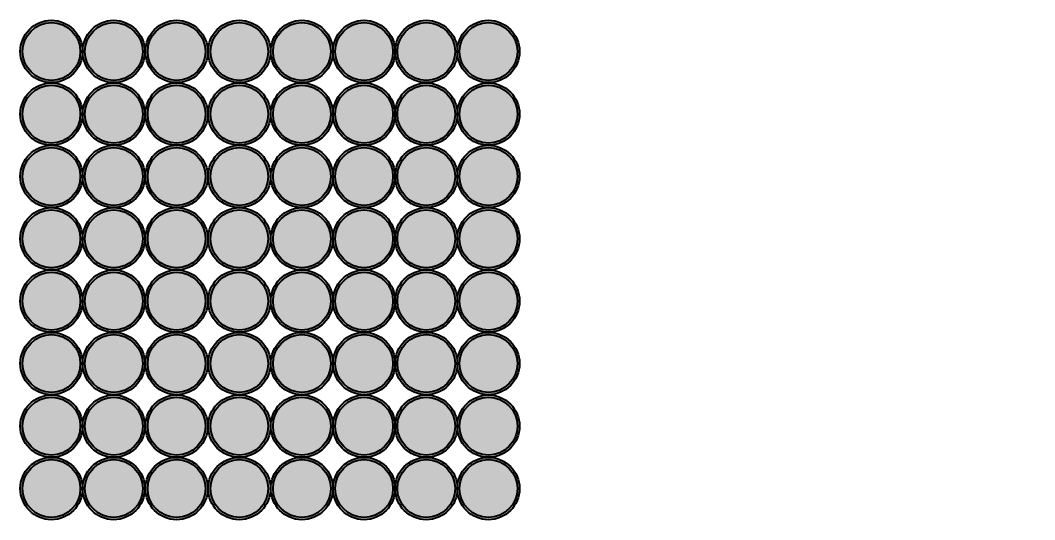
# Model space of a CAD drawing. Header units: inches. Extents: x 443 to 1254, y 273 to 817.
# Drawn here: x 697.2 to 753.2, y 674.1 to 701.7 of the extents above; entities that cross this region are included whole.
import ezdxf

# ---------------------------------------------------------------- set-up
doc = ezdxf.new("R2010")
doc.units = ezdxf.units.IN
doc.header["$MEASUREMENT"] = 0
doc.styles.get("Standard").update_dxf_attribs({"font": 'arial.ttf'})
doc.dimstyles.new('Annotative', dxfattribs={"dimscale": 0, "dimtxt": 25, "dimasz": 15, "dimexe": 0.18, "dimexo": 0.0625, "dimgap": 0.09, "dimtad": 0, "dimtih": 1, "dimtoh": 1, "dimdec": 4, "dimzin": 0, "dimdsep": 46, "dimtxsty": 'Standard', "dimcen": 0.09, "dimclrd": 1, "dimclre": 1, "dimclrt": 1, "dimadec": 0, "dimazin": 0, "dimtfac": 1, "dimtdec": 4, "dimtofl": 0, "dimtmove": 0, "dimatfit": 3, "dimfxl": 1, "dimtfillclr": 1, "dimtolj": 1, "dimtzin": 0, "dimarcsym": 0})

# ---------------------------------------------------------------- blocks, each defined once
blk = doc.blocks.new('*D8')
at = {"color": 1, "lineweight": -2, "transparency": 16777216}
for p, q in [((723.073, 770.533), (852.172, 770.533)), ((851.992, 755.533), (851.992, 676.6)), ((851.992, 571.942), (851.992, 650.875)), ((723.073, 556.942), (852.172, 556.942))]:
    blk.add_line(p, q, dxfattribs=at)
at = {"color": 1, "transparency": 16777216}
for points in [[(849.492, 755.533), (854.492, 755.533), (851.992, 770.533)], [(849.492, 571.942), (854.492, 571.942), (851.992, 556.942)]]:
    blk.add_solid(points, dxfattribs=at)
at = {"layer": 'Defpoints', "color": 0, "transparency": 16777216}
for p in [(723.011, 770.533), (723.011, 556.942), (851.992, 556.942)]:
    blk.add_point(p, dxfattribs=at)
at = {"color": 1, "transparency": 16777216, "insert": (851.992, 663.738), "char_height": 25, "attachment_point": 5}
blk.add_mtext('\\A1;213.5911', dxfattribs=at)

msp = doc.modelspace()

# ---------------------------------------------------------------- hatches: boundary and pattern name
h = msp.add_hatch(color=256)
h.dxf.hatch_style = 1
h.set_gradient(color1=(41, 49, 137), color2=(19, 103, 52), tint=1, name='INVCURVED')
h.paths.add_polyline_path([(697.15414, 699.9363, 1), (700.59414, 699.9363, 1)])
h.paths.add_polyline_path([(700.46914, 699.9363, -1), (697.27914, 699.9363, -1)], flags=16)
h = msp.add_hatch(color=256)
h.dxf.hatch_style = 1
h.set_gradient(color1=(242, 103, 34), color2=(248, 153, 30), tint=1)
h.paths.add_polyline_path([(700.46914, 699.9363, 1), (697.27914, 699.9363, 1)])
h = msp.add_hatch(color=256)
h.dxf.hatch_style = 1
h.set_gradient(color1=(41, 49, 137), color2=(19, 103, 52), tint=1, name='INVCURVED')
h.paths.add_polyline_path([(700.59787, 699.9363, 1), (704.03787, 699.9363, 1)])
h.paths.add_polyline_path([(703.91287, 699.9363, -1), (700.72287, 699.9363, -1)], flags=16)
h = msp.add_hatch(color=256)
h.dxf.hatch_style = 1
h.set_gradient(color1=(242, 103, 34), color2=(248, 153, 30), tint=1)
h.paths.add_polyline_path([(703.91287, 699.9363, 1), (700.72287, 699.9363, 1)])
h = msp.add_hatch(color=256)
h.dxf.hatch_style = 1
h.set_gradient(color1=(41, 49, 137), color2=(19, 103, 52), tint=1, name='INVCURVED')
h.paths.add_polyline_path([(704.06642, 699.9363, 1), (707.50642, 699.9363, 1)])
h.paths.add_polyline_path([(707.38142, 699.9363, -1), (704.19142, 699.9363, -1)], flags=16)
h = msp.add_hatch(color=256)
h.dxf.hatch_style = 1
h.set_gradient(color1=(242, 103, 34), color2=(248, 153, 30), tint=1)
h.paths.add_polyline_path([(707.38142, 699.9363, 1), (704.19142, 699.9363, 1)])
h = msp.add_hatch(color=256)
h.dxf.hatch_style = 1
h.set_gradient(color1=(41, 49, 137), color2=(19, 103, 52), tint=1, name='INVCURVED')
h.paths.add_polyline_path([(707.53261, 699.9363, 1), (710.97261, 699.9363, 1)])
h.paths.add_polyline_path([(710.84761, 699.9363, -1), (707.65761, 699.9363, -1)], flags=16)
h = msp.add_hatch(color=256)
h.dxf.hatch_style = 1
h.set_gradient(color1=(242, 103, 34), color2=(248, 153, 30), tint=1)
h.paths.add_polyline_path([(710.84761, 699.9363, 1), (707.65761, 699.9363, 1)])
h = msp.add_hatch(color=256)
h.dxf.hatch_style = 1
h.set_gradient(color1=(41, 49, 137), color2=(19, 103, 52), tint=1, name='INVCURVED')
h.paths.add_polyline_path([(710.98655, 699.9363, 1), (714.42655, 699.9363, 1)])
h.paths.add_polyline_path([(714.30155, 699.9363, -1), (711.11155, 699.9363, -1)], flags=16)
h = msp.add_hatch(color=256)
h.dxf.hatch_style = 1
h.set_gradient(color1=(242, 103, 34), color2=(248, 153, 30), tint=1)
h.paths.add_polyline_path([(714.30155, 699.9363, 1), (711.11155, 699.9363, 1)])
h = msp.add_hatch(color=256)
h.dxf.hatch_style = 1
h.set_gradient(color1=(41, 49, 137), color2=(19, 103, 52), tint=1, name='INVCURVED')
h.paths.add_polyline_path([(714.42131, 699.9363, 1), (717.86131, 699.9363, 1)])
h.paths.add_polyline_path([(717.73631, 699.9363, -1), (714.54631, 699.9363, -1)], flags=16)
h = msp.add_hatch(color=256)
h.dxf.hatch_style = 1
h.set_gradient(color1=(242, 103, 34), color2=(248, 153, 30), tint=1)
h.paths.add_polyline_path([(717.73631, 699.9363, 1), (714.54631, 699.9363, 1)])
h = msp.add_hatch(color=256)
h.dxf.hatch_style = 1
h.set_gradient(color1=(41, 49, 137), color2=(19, 103, 52), tint=1, name='INVCURVED')
h.paths.add_polyline_path([(717.85608, 699.9363, 1), (721.29608, 699.9363, 1)])
h.paths.add_polyline_path([(721.17108, 699.9363, -1), (717.98108, 699.9363, -1)], flags=16)
h = msp.add_hatch(color=256)
h.dxf.hatch_style = 1
h.set_gradient(color1=(242, 103, 34), color2=(248, 153, 30), tint=1)
h.paths.add_polyline_path([(721.17108, 699.9363, 1), (717.98108, 699.9363, 1)])
h = msp.add_hatch(color=256)
h.dxf.hatch_style = 1
h.set_gradient(color1=(41, 49, 137), color2=(19, 103, 52), tint=1, name='INVCURVED')
h.paths.add_polyline_path([(721.29067, 699.9363, 1), (724.73067, 699.9363, 1)])
h.paths.add_polyline_path([(724.60567, 699.9363, -1), (721.41567, 699.9363, -1)], flags=16)
h = msp.add_hatch(color=256)
h.dxf.hatch_style = 1
h.set_gradient(color1=(242, 103, 34), color2=(248, 153, 30), tint=1)
h.paths.add_polyline_path([(724.60567, 699.9363, 1), (721.41567, 699.9363, 1)])
h = msp.add_hatch(color=256)
h.dxf.hatch_style = 1
h.set_gradient(color1=(41, 49, 137), color2=(19, 103, 52), tint=1, name='INVCURVED')
h.paths.add_polyline_path([(697.15414, 696.47895, 1), (700.59414, 696.47895, 1)])
h.paths.add_polyline_path([(700.46914, 696.47895, -1), (697.27914, 696.47895, -1)], flags=16)
h = msp.add_hatch(color=256)
h.dxf.hatch_style = 1
h.set_gradient(color1=(242, 103, 34), color2=(248, 153, 30), tint=1)
h.paths.add_polyline_path([(700.46914, 696.47895, 1), (697.27914, 696.47895, 1)])
h = msp.add_hatch(color=256)
h.dxf.hatch_style = 1
h.set_gradient(color1=(41, 49, 137), color2=(19, 103, 52), tint=1, name='INVCURVED')
h.paths.add_polyline_path([(700.59787, 696.47895, 1), (704.03787, 696.47895, 1)])
h.paths.add_polyline_path([(703.91287, 696.47895, -1), (700.72287, 696.47895, -1)], flags=16)
h = msp.add_hatch(color=256)
h.dxf.hatch_style = 1
h.set_gradient(color1=(242, 103, 34), color2=(248, 153, 30), tint=1)
h.paths.add_polyline_path([(703.91287, 696.47895, 1), (700.72287, 696.47895, 1)])
h = msp.add_hatch(color=256)
h.dxf.hatch_style = 1
h.set_gradient(color1=(41, 49, 137), color2=(19, 103, 52), tint=1, name='INVCURVED')
h.paths.add_polyline_path([(704.06642, 696.47895, 1), (707.50642, 696.47895, 1)])
h.paths.add_polyline_path([(707.38142, 696.47895, -1), (704.19142, 696.47895, -1)], flags=16)
h = msp.add_hatch(color=256)
h.dxf.hatch_style = 1
h.set_gradient(color1=(242, 103, 34), color2=(248, 153, 30), tint=1)
h.paths.add_polyline_path([(707.38142, 696.47895, 1), (704.19142, 696.47895, 1)])
h = msp.add_hatch(color=256)
h.dxf.hatch_style = 1
h.set_gradient(color1=(41, 49, 137), color2=(19, 103, 52), tint=1, name='INVCURVED')
h.paths.add_polyline_path([(707.53261, 696.47895, 1), (710.97261, 696.47895, 1)])
h.paths.add_polyline_path([(710.84761, 696.47895, -1), (707.65761, 696.47895, -1)], flags=16)
h = msp.add_hatch(color=256)
h.dxf.hatch_style = 1
h.set_gradient(color1=(242, 103, 34), color2=(248, 153, 30), tint=1)
h.paths.add_polyline_path([(710.84761, 696.47895, 1), (707.65761, 696.47895, 1)])
h = msp.add_hatch(color=256)
h.dxf.hatch_style = 1
h.set_gradient(color1=(41, 49, 137), color2=(19, 103, 52), tint=1, name='INVCURVED')
h.paths.add_polyline_path([(710.98655, 696.47895, 1), (714.42655, 696.47895, 1)])
h.paths.add_polyline_path([(714.30155, 696.47895, -1), (711.11155, 696.47895, -1)], flags=16)
h = msp.add_hatch(color=256)
h.dxf.hatch_style = 1
h.set_gradient(color1=(242, 103, 34), color2=(248, 153, 30), tint=1)
h.paths.add_polyline_path([(714.30155, 696.47895, 1), (711.11155, 696.47895, 1)])
h = msp.add_hatch(color=256)
h.dxf.hatch_style = 1
h.set_gradient(color1=(41, 49, 137), color2=(19, 103, 52), tint=1, name='INVCURVED')
h.paths.add_polyline_path([(714.42131, 696.47895, 1), (717.86131, 696.47895, 1)])
h.paths.add_polyline_path([(717.73631, 696.47895, -1), (714.54631, 696.47895, -1)], flags=16)
h = msp.add_hatch(color=256)
h.dxf.hatch_style = 1
h.set_gradient(color1=(242, 103, 34), color2=(248, 153, 30), tint=1)
h.paths.add_polyline_path([(717.73631, 696.47895, 1), (714.54631, 696.47895, 1)])
h = msp.add_hatch(color=256)
h.dxf.hatch_style = 1
h.set_gradient(color1=(41, 49, 137), color2=(19, 103, 52), tint=1, name='INVCURVED')
h.paths.add_polyline_path([(717.85608, 696.47895, 1), (721.29608, 696.47895, 1)])
h.paths.add_polyline_path([(721.17108, 696.47895, -1), (717.98108, 696.47895, -1)], flags=16)
h = msp.add_hatch(color=256)
h.dxf.hatch_style = 1
h.set_gradient(color1=(242, 103, 34), color2=(248, 153, 30), tint=1)
h.paths.add_polyline_path([(721.17108, 696.47895, 1), (717.98108, 696.47895, 1)])
h = msp.add_hatch(color=256)
h.dxf.hatch_style = 1
h.set_gradient(color1=(41, 49, 137), color2=(19, 103, 52), tint=1, name='INVCURVED')
h.paths.add_polyline_path([(721.29067, 696.47895, 1), (724.73067, 696.47895, 1)])
h.paths.add_polyline_path([(724.60567, 696.47895, -1), (721.41567, 696.47895, -1)], flags=16)
h = msp.add_hatch(color=256)
h.dxf.hatch_style = 1
h.set_gradient(color1=(242, 103, 34), color2=(248, 153, 30), tint=1)
h.paths.add_polyline_path([(724.60567, 696.47895, 1), (721.41567, 696.47895, 1)])
h = msp.add_hatch(color=256)
h.dxf.hatch_style = 1
h.set_gradient(color1=(41, 49, 137), color2=(19, 103, 52), tint=1, name='INVCURVED')
h.paths.add_polyline_path([(697.15414, 693.04038, 1), (700.59414, 693.04038, 1)])
h.paths.add_polyline_path([(700.46914, 693.04038, -1), (697.27914, 693.04038, -1)], flags=16)
h = msp.add_hatch(color=256)
h.dxf.hatch_style = 1
h.set_gradient(color1=(41, 49, 137), color2=(19, 103, 52), tint=1, name='INVCURVED')
h.paths.add_polyline_path([(700.59787, 693.04038, 1), (704.03787, 693.04038, 1)])
h.paths.add_polyline_path([(703.91287, 693.04038, -1), (700.72287, 693.04038, -1)], flags=16)
h = msp.add_hatch(color=256)
h.dxf.hatch_style = 1
h.set_gradient(color1=(41, 49, 137), color2=(19, 103, 52), tint=1, name='INVCURVED')
h.paths.add_polyline_path([(704.06642, 693.04038, 1), (707.50642, 693.04038, 1)])
h.paths.add_polyline_path([(707.38142, 693.04038, -1), (704.19142, 693.04038, -1)], flags=16)
h = msp.add_hatch(color=256)
h.dxf.hatch_style = 1
h.set_gradient(color1=(41, 49, 137), color2=(19, 103, 52), tint=1, name='INVCURVED')
h.paths.add_polyline_path([(707.53261, 693.04038, 1), (710.97261, 693.04038, 1)])
h.paths.add_polyline_path([(710.84761, 693.04038, -1), (707.65761, 693.04038, -1)], flags=16)
h = msp.add_hatch(color=256)
h.dxf.hatch_style = 1
h.set_gradient(color1=(41, 49, 137), color2=(19, 103, 52), tint=1, name='INVCURVED')
h.paths.add_polyline_path([(710.98655, 693.04038, 1), (714.42655, 693.04038, 1)])
h.paths.add_polyline_path([(714.30155, 693.04038, -1), (711.11155, 693.04038, -1)], flags=16)
h = msp.add_hatch(color=256)
h.dxf.hatch_style = 1
h.set_gradient(color1=(41, 49, 137), color2=(19, 103, 52), tint=1, name='INVCURVED')
h.paths.add_polyline_path([(714.42131, 693.04038, 1), (717.86131, 693.04038, 1)])
h.paths.add_polyline_path([(717.73631, 693.04038, -1), (714.54631, 693.04038, -1)], flags=16)
h = msp.add_hatch(color=256)
h.dxf.hatch_style = 1
h.set_gradient(color1=(41, 49, 137), color2=(19, 103, 52), tint=1, name='INVCURVED')
h.paths.add_polyline_path([(717.85608, 693.04038, 1), (721.29608, 693.04038, 1)])
h.paths.add_polyline_path([(721.17108, 693.04038, -1), (717.98108, 693.04038, -1)], flags=16)
h = msp.add_hatch(color=256)
h.dxf.hatch_style = 1
h.set_gradient(color1=(41, 49, 137), color2=(19, 103, 52), tint=1, name='INVCURVED')
h.paths.add_polyline_path([(721.29067, 693.04038, 1), (724.73067, 693.04038, 1)])
h.paths.add_polyline_path([(724.60567, 693.04038, -1), (721.41567, 693.04038, -1)], flags=16)
h = msp.add_hatch(color=256)
h.dxf.hatch_style = 1
h.set_gradient(color1=(242, 103, 34), color2=(248, 153, 30), tint=1)
h.paths.add_polyline_path([(700.46914, 693.04038, 1), (697.27914, 693.04038, 1)])
h = msp.add_hatch(color=256)
h.dxf.hatch_style = 1
h.set_gradient(color1=(242, 103, 34), color2=(248, 153, 30), tint=1)
h.paths.add_polyline_path([(703.91287, 693.04038, 1), (700.72287, 693.04038, 1)])
h = msp.add_hatch(color=256)
h.dxf.hatch_style = 1
h.set_gradient(color1=(242, 103, 34), color2=(248, 153, 30), tint=1)
h.paths.add_polyline_path([(707.38142, 693.04038, 1), (704.19142, 693.04038, 1)])
h = msp.add_hatch(color=256)
h.dxf.hatch_style = 1
h.set_gradient(color1=(242, 103, 34), color2=(248, 153, 30), tint=1)
h.paths.add_polyline_path([(710.84761, 693.04038, 1), (707.65761, 693.04038, 1)])
h = msp.add_hatch(color=256)
h.dxf.hatch_style = 1
h.set_gradient(color1=(242, 103, 34), color2=(248, 153, 30), tint=1)
h.paths.add_polyline_path([(714.30155, 693.04038, 1), (711.11155, 693.04038, 1)])
h = msp.add_hatch(color=256)
h.dxf.hatch_style = 1
h.set_gradient(color1=(242, 103, 34), color2=(248, 153, 30), tint=1)
h.paths.add_polyline_path([(717.73631, 693.04038, 1), (714.54631, 693.04038, 1)])
h = msp.add_hatch(color=256)
h.dxf.hatch_style = 1
h.set_gradient(color1=(242, 103, 34), color2=(248, 153, 30), tint=1)
h.paths.add_polyline_path([(721.17108, 693.04038, 1), (717.98108, 693.04038, 1)])
h = msp.add_hatch(color=256)
h.dxf.hatch_style = 1
h.set_gradient(color1=(242, 103, 34), color2=(248, 153, 30), tint=1)
h.paths.add_polyline_path([(724.60567, 693.04038, 1), (721.41567, 693.04038, 1)])
h = msp.add_hatch(color=256)
h.dxf.hatch_style = 1
h.set_gradient(color1=(41, 49, 137), color2=(19, 103, 52), tint=1, name='INVCURVED')
h.paths.add_polyline_path([(697.15414, 689.59783, 1), (700.59414, 689.59783, 1)])
h.paths.add_polyline_path([(700.46914, 689.59783, -1), (697.27914, 689.59783, -1)], flags=16)
h = msp.add_hatch(color=256)
h.dxf.hatch_style = 1
h.set_gradient(color1=(242, 103, 34), color2=(248, 153, 30), tint=1)
h.paths.add_polyline_path([(700.46914, 689.59783, 1), (697.27914, 689.59783, 1)])
h = msp.add_hatch(color=256)
h.dxf.hatch_style = 1
h.set_gradient(color1=(41, 49, 137), color2=(19, 103, 52), tint=1, name='INVCURVED')
h.paths.add_polyline_path([(700.59787, 689.59783, 1), (704.03787, 689.59783, 1)])
h.paths.add_polyline_path([(703.91287, 689.59783, -1), (700.72287, 689.59783, -1)], flags=16)
h = msp.add_hatch(color=256)
h.dxf.hatch_style = 1
h.set_gradient(color1=(242, 103, 34), color2=(248, 153, 30), tint=1)
h.paths.add_polyline_path([(703.91287, 689.59783, 1), (700.72287, 689.59783, 1)])
h = msp.add_hatch(color=256)
h.dxf.hatch_style = 1
h.set_gradient(color1=(41, 49, 137), color2=(19, 103, 52), tint=1, name='INVCURVED')
h.paths.add_polyline_path([(704.06642, 689.59783, 1), (707.50642, 689.59783, 1)])
h.paths.add_polyline_path([(707.38142, 689.59783, -1), (704.19142, 689.59783, -1)], flags=16)
h = msp.add_hatch(color=256)
h.dxf.hatch_style = 1
h.set_gradient(color1=(242, 103, 34), color2=(248, 153, 30), tint=1)
h.paths.add_polyline_path([(707.38142, 689.59783, 1), (704.19142, 689.59783, 1)])
h = msp.add_hatch(color=256)
h.dxf.hatch_style = 1
h.set_gradient(color1=(41, 49, 137), color2=(19, 103, 52), tint=1, name='INVCURVED')
h.paths.add_polyline_path([(707.53261, 689.59783, 1), (710.97261, 689.59783, 1)])
h.paths.add_polyline_path([(710.84761, 689.59783, -1), (707.65761, 689.59783, -1)], flags=16)
h = msp.add_hatch(color=256)
h.dxf.hatch_style = 1
h.set_gradient(color1=(242, 103, 34), color2=(248, 153, 30), tint=1)
h.paths.add_polyline_path([(710.84761, 689.59783, 1), (707.65761, 689.59783, 1)])
h = msp.add_hatch(color=256)
h.dxf.hatch_style = 1
h.set_gradient(color1=(41, 49, 137), color2=(19, 103, 52), tint=1, name='INVCURVED')
h.paths.add_polyline_path([(710.98655, 689.59783, 1), (714.42655, 689.59783, 1)])
h.paths.add_polyline_path([(714.30155, 689.59783, -1), (711.11155, 689.59783, -1)], flags=16)
h = msp.add_hatch(color=256)
h.dxf.hatch_style = 1
h.set_gradient(color1=(242, 103, 34), color2=(248, 153, 30), tint=1)
h.paths.add_polyline_path([(714.30155, 689.59783, 1), (711.11155, 689.59783, 1)])
h = msp.add_hatch(color=256)
h.dxf.hatch_style = 1
h.set_gradient(color1=(41, 49, 137), color2=(19, 103, 52), tint=1, name='INVCURVED')
h.paths.add_polyline_path([(714.42131, 689.59783, 1), (717.86131, 689.59783, 1)])
h.paths.add_polyline_path([(717.73631, 689.59783, -1), (714.54631, 689.59783, -1)], flags=16)
h = msp.add_hatch(color=256)
h.dxf.hatch_style = 1
h.set_gradient(color1=(242, 103, 34), color2=(248, 153, 30), tint=1)
h.paths.add_polyline_path([(717.73631, 689.59783, 1), (714.54631, 689.59783, 1)])
h = msp.add_hatch(color=256)
h.dxf.hatch_style = 1
h.set_gradient(color1=(41, 49, 137), color2=(19, 103, 52), tint=1, name='INVCURVED')
h.paths.add_polyline_path([(717.85608, 689.59783, 1), (721.29608, 689.59783, 1)])
h.paths.add_polyline_path([(721.17108, 689.59783, -1), (717.98108, 689.59783, -1)], flags=16)
h = msp.add_hatch(color=256)
h.dxf.hatch_style = 1
h.set_gradient(color1=(242, 103, 34), color2=(248, 153, 30), tint=1)
h.paths.add_polyline_path([(721.17108, 689.59783, 1), (717.98108, 689.59783, 1)])
h = msp.add_hatch(color=256)
h.dxf.hatch_style = 1
h.set_gradient(color1=(41, 49, 137), color2=(19, 103, 52), tint=1, name='INVCURVED')
h.paths.add_polyline_path([(721.29067, 689.59783, 1), (724.73067, 689.59783, 1)])
h.paths.add_polyline_path([(724.60567, 689.59783, -1), (721.41567, 689.59783, -1)], flags=16)
h = msp.add_hatch(color=256)
h.dxf.hatch_style = 1
h.set_gradient(color1=(242, 103, 34), color2=(248, 153, 30), tint=1)
h.paths.add_polyline_path([(724.60567, 689.59783, 1), (721.41567, 689.59783, 1)])
h = msp.add_hatch(color=256)
h.dxf.hatch_style = 1
h.set_gradient(color1=(41, 49, 137), color2=(19, 103, 52), tint=1, name='INVCURVED')
h.paths.add_polyline_path([(697.15414, 686.15889, 1), (700.59414, 686.15889, 1)])
h.paths.add_polyline_path([(700.46914, 686.15889, -1), (697.27914, 686.15889, -1)], flags=16)
h = msp.add_hatch(color=256)
h.dxf.hatch_style = 1
h.set_gradient(color1=(242, 103, 34), color2=(248, 153, 30), tint=1)
h.paths.add_polyline_path([(700.46914, 686.15889, 1), (697.27914, 686.15889, 1)])
h = msp.add_hatch(color=256)
h.dxf.hatch_style = 1
h.set_gradient(color1=(41, 49, 137), color2=(19, 103, 52), tint=1, name='INVCURVED')
h.paths.add_polyline_path([(700.59787, 686.15889, 1), (704.03787, 686.15889, 1)])
h.paths.add_polyline_path([(703.91287, 686.15889, -1), (700.72287, 686.15889, -1)], flags=16)
h = msp.add_hatch(color=256)
h.dxf.hatch_style = 1
h.set_gradient(color1=(242, 103, 34), color2=(248, 153, 30), tint=1)
h.paths.add_polyline_path([(703.91287, 686.15889, 1), (700.72287, 686.15889, 1)])
h = msp.add_hatch(color=256)
h.dxf.hatch_style = 1
h.set_gradient(color1=(41, 49, 137), color2=(19, 103, 52), tint=1, name='INVCURVED')
h.paths.add_polyline_path([(704.06642, 686.15889, 1), (707.50642, 686.15889, 1)])
h.paths.add_polyline_path([(707.38142, 686.15889, -1), (704.19142, 686.15889, -1)], flags=16)
h = msp.add_hatch(color=256)
h.dxf.hatch_style = 1
h.set_gradient(color1=(242, 103, 34), color2=(248, 153, 30), tint=1)
h.paths.add_polyline_path([(707.38142, 686.15889, 1), (704.19142, 686.15889, 1)])
h = msp.add_hatch(color=256)
h.dxf.hatch_style = 1
h.set_gradient(color1=(41, 49, 137), color2=(19, 103, 52), tint=1, name='INVCURVED')
h.paths.add_polyline_path([(707.53261, 686.15889, 1), (710.97261, 686.15889, 1)])
h.paths.add_polyline_path([(710.84761, 686.15889, -1), (707.65761, 686.15889, -1)], flags=16)
h = msp.add_hatch(color=256)
h.dxf.hatch_style = 1
h.set_gradient(color1=(242, 103, 34), color2=(248, 153, 30), tint=1)
h.paths.add_polyline_path([(710.84761, 686.15889, 1), (707.65761, 686.15889, 1)])
h = msp.add_hatch(color=256)
h.dxf.hatch_style = 1
h.set_gradient(color1=(41, 49, 137), color2=(19, 103, 52), tint=1, name='INVCURVED')
h.paths.add_polyline_path([(710.98655, 686.15889, 1), (714.42655, 686.15889, 1)])
h.paths.add_polyline_path([(714.30155, 686.15889, -1), (711.11155, 686.15889, -1)], flags=16)
h = msp.add_hatch(color=256)
h.dxf.hatch_style = 1
h.set_gradient(color1=(242, 103, 34), color2=(248, 153, 30), tint=1)
h.paths.add_polyline_path([(714.30155, 686.15889, 1), (711.11155, 686.15889, 1)])
h = msp.add_hatch(color=256)
h.dxf.hatch_style = 1
h.set_gradient(color1=(41, 49, 137), color2=(19, 103, 52), tint=1, name='INVCURVED')
h.paths.add_polyline_path([(714.42131, 686.15889, 1), (717.86131, 686.15889, 1)])
h.paths.add_polyline_path([(717.73631, 686.15889, -1), (714.54631, 686.15889, -1)], flags=16)
h = msp.add_hatch(color=256)
h.dxf.hatch_style = 1
h.set_gradient(color1=(242, 103, 34), color2=(248, 153, 30), tint=1)
h.paths.add_polyline_path([(717.73631, 686.15889, 1), (714.54631, 686.15889, 1)])
h = msp.add_hatch(color=256)
h.dxf.hatch_style = 1
h.set_gradient(color1=(41, 49, 137), color2=(19, 103, 52), tint=1, name='INVCURVED')
h.paths.add_polyline_path([(717.85608, 686.15889, 1), (721.29608, 686.15889, 1)])
h.paths.add_polyline_path([(721.17108, 686.15889, -1), (717.98108, 686.15889, -1)], flags=16)
h = msp.add_hatch(color=256)
h.dxf.hatch_style = 1
h.set_gradient(color1=(242, 103, 34), color2=(248, 153, 30), tint=1)
h.paths.add_polyline_path([(721.17108, 686.15889, 1), (717.98108, 686.15889, 1)])
h = msp.add_hatch(color=256)
h.dxf.hatch_style = 1
h.set_gradient(color1=(41, 49, 137), color2=(19, 103, 52), tint=1, name='INVCURVED')
h.paths.add_polyline_path([(721.29067, 686.15889, 1), (724.73067, 686.15889, 1)])
h.paths.add_polyline_path([(724.60567, 686.15889, -1), (721.41567, 686.15889, -1)], flags=16)
h = msp.add_hatch(color=256)
h.dxf.hatch_style = 1
h.set_gradient(color1=(242, 103, 34), color2=(248, 153, 30), tint=1)
h.paths.add_polyline_path([(724.60567, 686.15889, 1), (721.41567, 686.15889, 1)])
h = msp.add_hatch(color=256)
h.dxf.hatch_style = 1
h.set_gradient(color1=(41, 49, 137), color2=(19, 103, 52), tint=1, name='INVCURVED')
h.paths.add_polyline_path([(697.15414, 682.71537, 1), (700.59414, 682.71537, 1)])
h.paths.add_polyline_path([(700.46914, 682.71537, -1), (697.27914, 682.71537, -1)], flags=16)
h = msp.add_hatch(color=256)
h.dxf.hatch_style = 1
h.set_gradient(color1=(242, 103, 34), color2=(248, 153, 30), tint=1)
h.paths.add_polyline_path([(700.46914, 682.71537, 1), (697.27914, 682.71537, 1)])
h = msp.add_hatch(color=256)
h.dxf.hatch_style = 1
h.set_gradient(color1=(41, 49, 137), color2=(19, 103, 52), tint=1, name='INVCURVED')
h.paths.add_polyline_path([(700.59787, 682.71537, 1), (704.03787, 682.71537, 1)])
h.paths.add_polyline_path([(703.91287, 682.71537, -1), (700.72287, 682.71537, -1)], flags=16)
h = msp.add_hatch(color=256)
h.dxf.hatch_style = 1
h.set_gradient(color1=(242, 103, 34), color2=(248, 153, 30), tint=1)
h.paths.add_polyline_path([(703.91287, 682.71537, 1), (700.72287, 682.71537, 1)])
h = msp.add_hatch(color=256)
h.dxf.hatch_style = 1
h.set_gradient(color1=(41, 49, 137), color2=(19, 103, 52), tint=1, name='INVCURVED')
h.paths.add_polyline_path([(704.06642, 682.71537, 1), (707.50642, 682.71537, 1)])
h.paths.add_polyline_path([(707.38142, 682.71537, -1), (704.19142, 682.71537, -1)], flags=16)
h = msp.add_hatch(color=256)
h.dxf.hatch_style = 1
h.set_gradient(color1=(242, 103, 34), color2=(248, 153, 30), tint=1)
h.paths.add_polyline_path([(707.38142, 682.71537, 1), (704.19142, 682.71537, 1)])
h = msp.add_hatch(color=256)
h.dxf.hatch_style = 1
h.set_gradient(color1=(41, 49, 137), color2=(19, 103, 52), tint=1, name='INVCURVED')
h.paths.add_polyline_path([(707.53261, 682.71537, 1), (710.97261, 682.71537, 1)])
h.paths.add_polyline_path([(710.84761, 682.71537, -1), (707.65761, 682.71537, -1)], flags=16)
h = msp.add_hatch(color=256)
h.dxf.hatch_style = 1
h.set_gradient(color1=(242, 103, 34), color2=(248, 153, 30), tint=1)
h.paths.add_polyline_path([(710.84761, 682.71537, 1), (707.65761, 682.71537, 1)])
h = msp.add_hatch(color=256)
h.dxf.hatch_style = 1
h.set_gradient(color1=(41, 49, 137), color2=(19, 103, 52), tint=1, name='INVCURVED')
h.paths.add_polyline_path([(710.98655, 682.71537, 1), (714.42655, 682.71537, 1)])
h.paths.add_polyline_path([(714.30155, 682.71537, -1), (711.11155, 682.71537, -1)], flags=16)
h = msp.add_hatch(color=256)
h.dxf.hatch_style = 1
h.set_gradient(color1=(242, 103, 34), color2=(248, 153, 30), tint=1)
h.paths.add_polyline_path([(714.30155, 682.71537, 1), (711.11155, 682.71537, 1)])
h = msp.add_hatch(color=256)
h.dxf.hatch_style = 1
h.set_gradient(color1=(41, 49, 137), color2=(19, 103, 52), tint=1, name='INVCURVED')
h.paths.add_polyline_path([(714.42131, 682.71537, 1), (717.86131, 682.71537, 1)])
h.paths.add_polyline_path([(717.73631, 682.71537, -1), (714.54631, 682.71537, -1)], flags=16)
h = msp.add_hatch(color=256)
h.dxf.hatch_style = 1
h.set_gradient(color1=(242, 103, 34), color2=(248, 153, 30), tint=1)
h.paths.add_polyline_path([(717.73631, 682.71537, 1), (714.54631, 682.71537, 1)])
h = msp.add_hatch(color=256)
h.dxf.hatch_style = 1
h.set_gradient(color1=(41, 49, 137), color2=(19, 103, 52), tint=1, name='INVCURVED')
h.paths.add_polyline_path([(717.85608, 682.71537, 1), (721.29608, 682.71537, 1)])
h.paths.add_polyline_path([(721.17108, 682.71537, -1), (717.98108, 682.71537, -1)], flags=16)
h = msp.add_hatch(color=256)
h.dxf.hatch_style = 1
h.set_gradient(color1=(242, 103, 34), color2=(248, 153, 30), tint=1)
h.paths.add_polyline_path([(721.17108, 682.71537, 1), (717.98108, 682.71537, 1)])
h = msp.add_hatch(color=256)
h.dxf.hatch_style = 1
h.set_gradient(color1=(41, 49, 137), color2=(19, 103, 52), tint=1, name='INVCURVED')
h.paths.add_polyline_path([(721.29067, 682.71537, 1), (724.73067, 682.71537, 1)])
h.paths.add_polyline_path([(724.60567, 682.71537, -1), (721.41567, 682.71537, -1)], flags=16)
h = msp.add_hatch(color=256)
h.dxf.hatch_style = 1
h.set_gradient(color1=(242, 103, 34), color2=(248, 153, 30), tint=1)
h.paths.add_polyline_path([(724.60567, 682.71537, 1), (721.41567, 682.71537, 1)])
h = msp.add_hatch(color=256)
h.dxf.hatch_style = 1
h.set_gradient(color1=(41, 49, 137), color2=(19, 103, 52), tint=1, name='INVCURVED')
h.paths.add_polyline_path([(697.15414, 679.25801, 1), (700.59414, 679.25801, 1)])
h.paths.add_polyline_path([(700.46914, 679.25801, -1), (697.27914, 679.25801, -1)], flags=16)
h = msp.add_hatch(color=256)
h.dxf.hatch_style = 1
h.set_gradient(color1=(242, 103, 34), color2=(248, 153, 30), tint=1)
h.paths.add_polyline_path([(700.46914, 679.25801, 1), (697.27914, 679.25801, 1)])
h = msp.add_hatch(color=256)
h.dxf.hatch_style = 1
h.set_gradient(color1=(41, 49, 137), color2=(19, 103, 52), tint=1, name='INVCURVED')
h.paths.add_polyline_path([(700.59787, 679.25801, 1), (704.03787, 679.25801, 1)])
h.paths.add_polyline_path([(703.91287, 679.25801, -1), (700.72287, 679.25801, -1)], flags=16)
h = msp.add_hatch(color=256)
h.dxf.hatch_style = 1
h.set_gradient(color1=(242, 103, 34), color2=(248, 153, 30), tint=1)
h.paths.add_polyline_path([(703.91287, 679.25801, 1), (700.72287, 679.25801, 1)])
h = msp.add_hatch(color=256)
h.dxf.hatch_style = 1
h.set_gradient(color1=(41, 49, 137), color2=(19, 103, 52), tint=1, name='INVCURVED')
h.paths.add_polyline_path([(704.06642, 679.25801, 1), (707.50642, 679.25801, 1)])
h.paths.add_polyline_path([(707.38142, 679.25801, -1), (704.19142, 679.25801, -1)], flags=16)
h = msp.add_hatch(color=256)
h.dxf.hatch_style = 1
h.set_gradient(color1=(242, 103, 34), color2=(248, 153, 30), tint=1)
h.paths.add_polyline_path([(707.38142, 679.25801, 1), (704.19142, 679.25801, 1)])
h = msp.add_hatch(color=256)
h.dxf.hatch_style = 1
h.set_gradient(color1=(41, 49, 137), color2=(19, 103, 52), tint=1, name='INVCURVED')
h.paths.add_polyline_path([(707.53261, 679.25801, 1), (710.97261, 679.25801, 1)])
h.paths.add_polyline_path([(710.84761, 679.25801, -1), (707.65761, 679.25801, -1)], flags=16)
h = msp.add_hatch(color=256)
h.dxf.hatch_style = 1
h.set_gradient(color1=(242, 103, 34), color2=(248, 153, 30), tint=1)
h.paths.add_polyline_path([(710.84761, 679.25801, 1), (707.65761, 679.25801, 1)])
h = msp.add_hatch(color=256)
h.dxf.hatch_style = 1
h.set_gradient(color1=(41, 49, 137), color2=(19, 103, 52), tint=1, name='INVCURVED')
h.paths.add_polyline_path([(710.98655, 679.25801, 1), (714.42655, 679.25801, 1)])
h.paths.add_polyline_path([(714.30155, 679.25801, -1), (711.11155, 679.25801, -1)], flags=16)
h = msp.add_hatch(color=256)
h.dxf.hatch_style = 1
h.set_gradient(color1=(242, 103, 34), color2=(248, 153, 30), tint=1)
h.paths.add_polyline_path([(714.30155, 679.25801, 1), (711.11155, 679.25801, 1)])
h = msp.add_hatch(color=256)
h.dxf.hatch_style = 1
h.set_gradient(color1=(41, 49, 137), color2=(19, 103, 52), tint=1, name='INVCURVED')
h.paths.add_polyline_path([(714.42131, 679.25801, 1), (717.86131, 679.25801, 1)])
h.paths.add_polyline_path([(717.73631, 679.25801, -1), (714.54631, 679.25801, -1)], flags=16)
h = msp.add_hatch(color=256)
h.dxf.hatch_style = 1
h.set_gradient(color1=(242, 103, 34), color2=(248, 153, 30), tint=1)
h.paths.add_polyline_path([(717.73631, 679.25801, 1), (714.54631, 679.25801, 1)])
h = msp.add_hatch(color=256)
h.dxf.hatch_style = 1
h.set_gradient(color1=(41, 49, 137), color2=(19, 103, 52), tint=1, name='INVCURVED')
h.paths.add_polyline_path([(717.85608, 679.25801, 1), (721.29608, 679.25801, 1)])
h.paths.add_polyline_path([(721.17108, 679.25801, -1), (717.98108, 679.25801, -1)], flags=16)
h = msp.add_hatch(color=256)
h.dxf.hatch_style = 1
h.set_gradient(color1=(242, 103, 34), color2=(248, 153, 30), tint=1)
h.paths.add_polyline_path([(721.17108, 679.25801, 1), (717.98108, 679.25801, 1)])
h = msp.add_hatch(color=256)
h.dxf.hatch_style = 1
h.set_gradient(color1=(41, 49, 137), color2=(19, 103, 52), tint=1, name='INVCURVED')
h.paths.add_polyline_path([(721.29067, 679.25801, 1), (724.73067, 679.25801, 1)])
h.paths.add_polyline_path([(724.60567, 679.25801, -1), (721.41567, 679.25801, -1)], flags=16)
h = msp.add_hatch(color=256)
h.dxf.hatch_style = 1
h.set_gradient(color1=(242, 103, 34), color2=(248, 153, 30), tint=1)
h.paths.add_polyline_path([(724.60567, 679.25801, 1), (721.41567, 679.25801, 1)])
h = msp.add_hatch(color=256)
h.dxf.hatch_style = 1
h.set_gradient(color1=(41, 49, 137), color2=(19, 103, 52), tint=1, name='INVCURVED')
h.paths.add_polyline_path([(697.15414, 675.81576, 1), (700.59414, 675.81576, 1)])
h.paths.add_polyline_path([(700.46914, 675.81576, -1), (697.27914, 675.81576, -1)], flags=16)
h = msp.add_hatch(color=256)
h.dxf.hatch_style = 1
h.set_gradient(color1=(242, 103, 34), color2=(248, 153, 30), tint=1)
h.paths.add_polyline_path([(700.46914, 675.81576, 1), (697.27914, 675.81576, 1)])
h = msp.add_hatch(color=256)
h.dxf.hatch_style = 1
h.set_gradient(color1=(41, 49, 137), color2=(19, 103, 52), tint=1, name='INVCURVED')
h.paths.add_polyline_path([(700.59787, 675.81576, 1), (704.03787, 675.81576, 1)])
h.paths.add_polyline_path([(703.91287, 675.81576, -1), (700.72287, 675.81576, -1)], flags=16)
h = msp.add_hatch(color=256)
h.dxf.hatch_style = 1
h.set_gradient(color1=(242, 103, 34), color2=(248, 153, 30), tint=1)
h.paths.add_polyline_path([(703.91287, 675.81576, 1), (700.72287, 675.81576, 1)])
h = msp.add_hatch(color=256)
h.dxf.hatch_style = 1
h.set_gradient(color1=(41, 49, 137), color2=(19, 103, 52), tint=1, name='INVCURVED')
h.paths.add_polyline_path([(704.06642, 675.81576, 1), (707.50642, 675.81576, 1)])
h.paths.add_polyline_path([(707.38142, 675.81576, -1), (704.19142, 675.81576, -1)], flags=16)
h = msp.add_hatch(color=256)
h.dxf.hatch_style = 1
h.set_gradient(color1=(242, 103, 34), color2=(248, 153, 30), tint=1)
h.paths.add_polyline_path([(707.38142, 675.81576, 1), (704.19142, 675.81576, 1)])
h = msp.add_hatch(color=256)
h.dxf.hatch_style = 1
h.set_gradient(color1=(41, 49, 137), color2=(19, 103, 52), tint=1, name='INVCURVED')
h.paths.add_polyline_path([(707.53261, 675.81576, 1), (710.97261, 675.81576, 1)])
h.paths.add_polyline_path([(710.84761, 675.81576, -1), (707.65761, 675.81576, -1)], flags=16)
h = msp.add_hatch(color=256)
h.dxf.hatch_style = 1
h.set_gradient(color1=(242, 103, 34), color2=(248, 153, 30), tint=1)
h.paths.add_polyline_path([(710.84761, 675.81576, 1), (707.65761, 675.81576, 1)])
h = msp.add_hatch(color=256)
h.dxf.hatch_style = 1
h.set_gradient(color1=(41, 49, 137), color2=(19, 103, 52), tint=1, name='INVCURVED')
h.paths.add_polyline_path([(710.98655, 675.81576, 1), (714.42655, 675.81576, 1)])
h.paths.add_polyline_path([(714.30155, 675.81576, -1), (711.11155, 675.81576, -1)], flags=16)
h = msp.add_hatch(color=256)
h.dxf.hatch_style = 1
h.set_gradient(color1=(242, 103, 34), color2=(248, 153, 30), tint=1)
h.paths.add_polyline_path([(714.30155, 675.81576, 1), (711.11155, 675.81576, 1)])
h = msp.add_hatch(color=256)
h.dxf.hatch_style = 1
h.set_gradient(color1=(41, 49, 137), color2=(19, 103, 52), tint=1, name='INVCURVED')
h.paths.add_polyline_path([(714.42131, 675.81576, 1), (717.86131, 675.81576, 1)])
h.paths.add_polyline_path([(717.73631, 675.81576, -1), (714.54631, 675.81576, -1)], flags=16)
h = msp.add_hatch(color=256)
h.dxf.hatch_style = 1
h.set_gradient(color1=(242, 103, 34), color2=(248, 153, 30), tint=1)
h.paths.add_polyline_path([(717.73631, 675.81576, 1), (714.54631, 675.81576, 1)])
h = msp.add_hatch(color=256)
h.dxf.hatch_style = 1
h.set_gradient(color1=(41, 49, 137), color2=(19, 103, 52), tint=1, name='INVCURVED')
h.paths.add_polyline_path([(717.85608, 675.81576, 1), (721.29608, 675.81576, 1)])
h.paths.add_polyline_path([(721.17108, 675.81576, -1), (717.98108, 675.81576, -1)], flags=16)
h = msp.add_hatch(color=256)
h.dxf.hatch_style = 1
h.set_gradient(color1=(242, 103, 34), color2=(248, 153, 30), tint=1)
h.paths.add_polyline_path([(721.17108, 675.81576, 1), (717.98108, 675.81576, 1)])
h = msp.add_hatch(color=256)
h.dxf.hatch_style = 1
h.set_gradient(color1=(41, 49, 137), color2=(19, 103, 52), tint=1, name='INVCURVED')
h.paths.add_polyline_path([(721.29067, 675.81576, 1), (724.73067, 675.81576, 1)])
h.paths.add_polyline_path([(724.60567, 675.81576, -1), (721.41567, 675.81576, -1)], flags=16)
h = msp.add_hatch(color=256)
h.dxf.hatch_style = 1
h.set_gradient(color1=(242, 103, 34), color2=(248, 153, 30), tint=1)
h.paths.add_polyline_path([(724.60567, 675.81576, 1), (721.41567, 675.81576, 1)])

# ---------------------------------------------------------------- linework, layer by layer
for centre, radius in [((698.87414, 699.9363), 1.72), ((698.87414, 699.9363), 1.595), ((702.31787, 699.9363), 1.72), ((702.31787, 699.9363), 1.595), ((705.78642, 699.9363), 1.72), ((705.78642, 699.9363), 1.595), ((709.25261, 699.9363), 1.72), ((709.25261, 699.9363), 1.595), ((712.70655, 699.9363), 1.72), ((712.70655, 699.9363), 1.595), ((716.14131, 699.9363), 1.72), ((716.14131, 699.9363), 1.595), ((719.57608, 699.9363), 1.72), ((719.57608, 699.9363), 1.595), ((723.01067, 699.9363), 1.72), ((723.01067, 699.9363), 1.595), ((698.87414, 696.47895), 1.72), ((698.87414, 696.47895), 1.595), ((702.31787, 696.47895), 1.72), ((702.31787, 696.47895), 1.595), ((705.78642, 696.47895), 1.72), ((705.78642, 696.47895), 1.595), ((709.25261, 696.47895), 1.72), ((709.25261, 696.47895), 1.595), ((712.70655, 696.47895), 1.72), ((712.70655, 696.47895), 1.595), ((716.14131, 696.47895), 1.72), ((716.14131, 696.47895), 1.595), ((719.57608, 696.47895), 1.72), ((719.57608, 696.47895), 1.595), ((723.01067, 696.47895), 1.72), ((723.01067, 696.47895), 1.595), ((698.87414, 693.04038), 1.72), ((702.31787, 693.04038), 1.72), ((705.78642, 693.04038), 1.72), ((709.25261, 693.04038), 1.72), ((712.70655, 693.04038), 1.72), ((716.14131, 693.04038), 1.72), ((719.57608, 693.04038), 1.72), ((723.01067, 693.04038), 1.72), ((698.87414, 693.04038), 1.595), ((702.31787, 693.04038), 1.595), ((705.78642, 693.04038), 1.595), ((709.25261, 693.04038), 1.595), ((712.70655, 693.04038), 1.595), ((716.14131, 693.04038), 1.595), ((719.57608, 693.04038), 1.595), ((723.01067, 693.04038), 1.595), ((698.87414, 689.59783), 1.72), ((698.87414, 689.59783), 1.595), ((702.31787, 689.59783), 1.72), ((702.31787, 689.59783), 1.595), ((705.78642, 689.59783), 1.72), ((705.78642, 689.59783), 1.595), ((709.25261, 689.59783), 1.72), ((709.25261, 689.59783), 1.595), ((712.70655, 689.59783), 1.72), ((712.70655, 689.59783), 1.595), ((716.14131, 689.59783), 1.72), ((716.14131, 689.59783), 1.595), ((719.57608, 689.59783), 1.72), ((719.57608, 689.59783), 1.595), ((723.01067, 689.59783), 1.72), ((723.01067, 689.59783), 1.595), ((698.87414, 686.15889), 1.72), ((698.87414, 686.15889), 1.595), ((702.31787, 686.15889), 1.72), ((702.31787, 686.15889), 1.595), ((705.78642, 686.15889), 1.72), ((705.78642, 686.15889), 1.595), ((709.25261, 686.15889), 1.72), ((709.25261, 686.15889), 1.595), ((712.70655, 686.15889), 1.72), ((712.70655, 686.15889), 1.595), ((716.14131, 686.15889), 1.72), ((716.14131, 686.15889), 1.595), ((719.57608, 686.15889), 1.72), ((719.57608, 686.15889), 1.595), ((723.01067, 686.15889), 1.72), ((723.01067, 686.15889), 1.595), ((698.87414, 682.71537), 1.72), ((698.87414, 682.71537), 1.595), ((702.31787, 682.71537), 1.72), ((702.31787, 682.71537), 1.595), ((705.78642, 682.71537), 1.72), ((705.78642, 682.71537), 1.595), ((709.25261, 682.71537), 1.72), ((709.25261, 682.71537), 1.595), ((712.70655, 682.71537), 1.72), ((712.70655, 682.71537), 1.595), ((716.14131, 682.71537), 1.72), ((716.14131, 682.71537), 1.595), ((719.57608, 682.71537), 1.72), ((719.57608, 682.71537), 1.595), ((723.01067, 682.71537), 1.72), ((723.01067, 682.71537), 1.595), ((698.87414, 679.25801), 1.72), ((698.87414, 679.25801), 1.595), ((702.31787, 679.25801), 1.72), ((702.31787, 679.25801), 1.595), ((705.78642, 679.25801), 1.72), ((705.78642, 679.25801), 1.595), ((709.25261, 679.25801), 1.72), ((709.25261, 679.25801), 1.595), ((712.70655, 679.25801), 1.72), ((712.70655, 679.25801), 1.595), ((716.14131, 679.25801), 1.72), ((716.14131, 679.25801), 1.595), ((719.57608, 679.25801), 1.72), ((719.57608, 679.25801), 1.595), ((723.01067, 679.25801), 1.72), ((723.01067, 679.25801), 1.595), ((698.87414, 675.81576), 1.72), ((698.87414, 675.81576), 1.595), ((702.31787, 675.81576), 1.72), ((702.31787, 675.81576), 1.595), ((705.78642, 675.81576), 1.72), ((705.78642, 675.81576), 1.595), ((709.25261, 675.81576), 1.72), ((709.25261, 675.81576), 1.595), ((712.70655, 675.81576), 1.72), ((712.70655, 675.81576), 1.595), ((716.14131, 675.81576), 1.72), ((716.14131, 675.81576), 1.595), ((719.57608, 675.81576), 1.72), ((719.57608, 675.81576), 1.595), ((723.01067, 675.81576), 1.72), ((723.01067, 675.81576), 1.595)]:
    msp.add_circle(centre, radius)

# ---------------------------------------------------------------- dimensions: what is measured, and where the dimension line sits
dim = msp.add_linear_dim(base=(851.99176, 556.94206), p1=(723.01067, 770.53314), p2=(723.01067, 556.94206), angle=90, dimstyle='Annotative')
dim.commit()
dim.dimension.update_dxf_attribs({"geometry": '*D8', "text_midpoint": (851.99176, 663.7376)})

doc.saveas('drawing.dxf')
